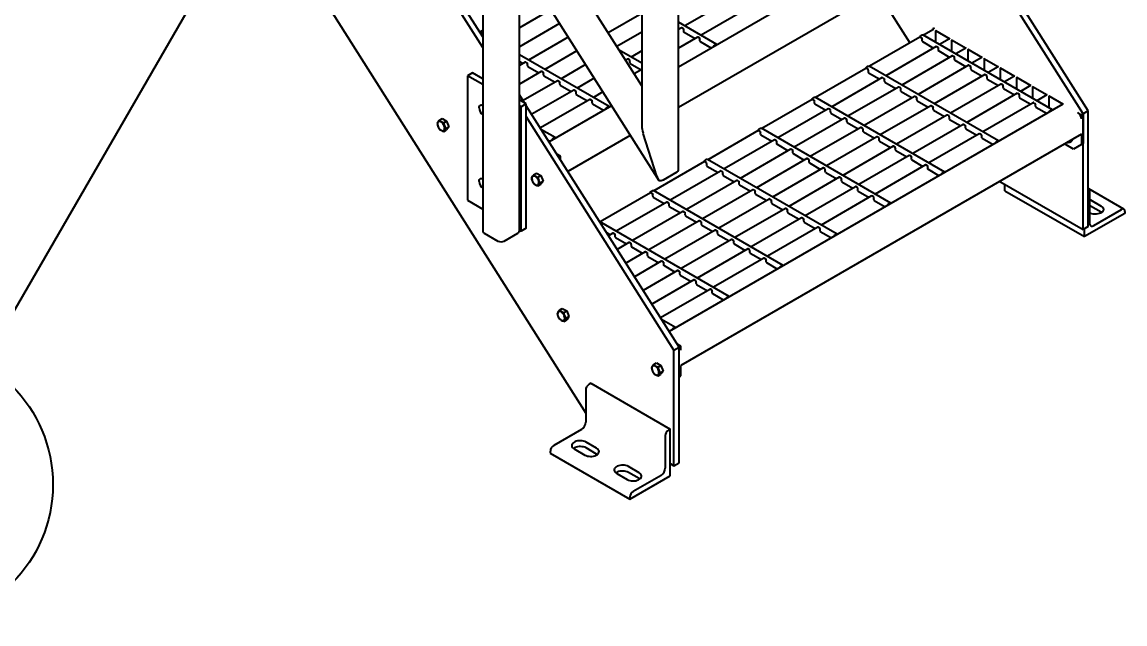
# Model space of a CAD drawing. Header units: millimetres. Extents: x 0 to 55611, y 0 to 32827.
# Drawn here: x 46532 to 47709, y 6332 to 6974 of the extents above; entities that cross this region are included whole.
import ezdxf

# ---------------------------------------------------------------- set-up
doc = ezdxf.new("R2010")
doc.units = ezdxf.units.MM
doc.header["$LTSCALE"] = 10
doc.linetypes.add('SLD-Continua', pattern=[0])
doc.layers.add('FIMSA-ACOTACIONES', color=7, linetype='SLD-Continua')
doc.layers.add('STRUC', color=5, linetype='SLD-Continua')
doc.styles.add('1', font='romans.shx', dxfattribs={"height": 125})
doc.styles.add('SLDTEXTSTYLE18', font='romans.shx', dxfattribs={"width": 0.75})
doc.dimstyles.new('50', dxfattribs={"dimscale": 0, "dimtxt": 125, "dimasz": 125, "dimexe": 125, "dimexo": 125, "dimgap": 50, "dimtad": 1, "dimdec": 0, "dimlfac": 49.861111, "dimzin": 1, "dimtxsty": '1', "dimcen": 2.5, "dimclrd": 1, "dimclre": 1, "dimadec": 0, "dimazin": 0, "dimtfac": 1, "dimtdec": 0, "dimtmove": 0, "dimatfit": 3, "dimfxl": 1, "dimtzin": 1, "dimarcsym": 0})

# ---------------------------------------------------------------- blocks, each defined once
blk = doc.blocks.new('SW_NOTE_0_28')
at = {"layer": 'FIMSA-ACOTACIONES', "color": 0}
blk.add_circle((-74.4, -128.7), 148.7, dxfattribs=at)
at = {"layer": 'FIMSA-ACOTACIONES', "color": 0, "insert": (-76.6, -69.3), "char_height": 111.12, "attachment_point": 2, "style": 'SLDTEXTSTYLE18'}
blk.add_mtext('30', dxfattribs=at)

msp = doc.modelspace()

# ---------------------------------------------------------------- linework, layer by layer
at = {"layer": 'STRUC', "linetype": 'SLD-Continua', "lineweight": 25}
for p, q in [((47664.1, 6876.5), (45230.6, 10724.2)), ((47669.5, 6879.7), (45236, 10727.3)), ((45959.2, 8413.8), (47133.5, 6557.1)), ((47023.7, 6958.7), (46557.9, 7695.3)), ((47023.7, 6947.1), (46557.9, 7683.6)), ((47023.7, 7507.5), (47023.7, 6751.3)), ((47232.5, 6816.6), (47232.5, 7250.6)), ((47193.4, 7240.6), (47193.4, 6863.9)), ((47193.4, 6906.2), (47064.2, 7110.5)), ((47514.5, 7089.2), (47232.5, 6926.4)), ((47043.9, 7070.3), (47211.4, 6805.4)), ((47534.2, 7057.3), (47232.5, 6883.1)), ((47062.8, 6751.3), (47062.8, 7040.4)), ((47293.1, 7001.3), (47239.4, 6970.3)), ((47445.4, 7006), (47479.4, 6952.1)), ((47310.4, 6991.4), (47256.7, 6960.3)), ((47091.8, 6984.8), (47062.8, 6968.1)), ((47193.4, 6983.7), (47157.5, 6962.9)), ((47023.7, 6965.5), (47020.8, 6963.8)), ((47105.5, 6972.8), (47062.8, 6948.1)), ((47273.5, 6950.6), (47232.5, 6974.3)), ((47235.7, 6968.2), (47232.5, 6966.3)), ((47232.5, 6967), (47233, 6966.6)), ((47237.9, 6967.2), (47236.1, 6968.2)), ((47504.4, 6966.5), (47493.7, 6960.3)), ((47505.6, 6968), (47503.8, 6967)), ((47503.8, 6967), (47504.7, 6966.5)), ((47503.8, 6966.2), (47503.8, 6967)), ((47506.5, 6965.5), (47522, 6956.5)), ((47507, 6952.7), (47507, 6964.7)), ((47023.7, 6962.1), (47020.4, 6964)), ((47114.8, 6958.2), (47072.6, 6933.9)), ((47193.4, 6963.7), (47166.7, 6948.3)), ((47252.9, 6958.2), (47232.5, 6946.4)), ((47238.5, 6963.5), (47250.3, 6956.7)), ((47255.2, 6957.2), (47253.4, 6958.2)), ((47255.8, 6953.5), (47267.6, 6946.7)), ((47490, 6958.2), (47436.2, 6927.2)), ((47492.2, 6957.2), (47490.4, 6958.2)), ((47492.8, 6953.5), (47504.6, 6946.7)), ((47631.5, 6880.8), (47493.3, 6960.6)), ((47521.7, 6956.6), (47511, 6950.4)), ((47523.8, 6955.5), (47539.3, 6946.5)), ((47524.2, 6942.7), (47524.2, 6954.7)), ((47124, 6943.6), (47089.9, 6923.9)), ((47193.4, 6930.5), (47169.2, 6944.5)), ((47193.4, 6943.8), (47181.9, 6937.1)), ((47507.3, 6948.2), (47453.5, 6917.2)), ((47507.7, 6948.3), (47509.5, 6947.2)), ((47510.1, 6943.6), (47521.9, 6936.7)), ((47538.9, 6946.6), (47528.2, 6940.4)), ((47541.1, 6945.5), (47556.5, 6936.6)), ((47541.5, 6932.7), (47541.5, 6944.7)), ((47158.6, 6884.2), (47062.8, 6939.5)), ((47062.8, 6932.2), (47066.3, 6930.2)), ((47068.9, 6931.7), (47062.8, 6928.2)), ((47071.1, 6930.7), (47069.3, 6931.8)), ((47178.2, 6935), (47176, 6933.7)), ((47180.4, 6934), (47178.6, 6935)), ((47181, 6930.3), (47192.8, 6923.5)), ((47524.5, 6938.3), (47470.8, 6907.2)), ((47525, 6938.3), (47526.8, 6937.3)), ((47527.3, 6933.6), (47539.2, 6926.8)), ((47556.2, 6936.6), (47545.5, 6930.4)), ((47558.3, 6935.5), (47573.8, 6926.6)), ((47558.8, 6922.8), (47558.8, 6934.8)), ((47012.7, 6920.3), (47007.3, 6917.2)), ((47023.7, 6914), (47012.7, 6920.3)), ((47086.2, 6921.7), (47062.8, 6908.2)), ((47071.7, 6927.1), (47083.5, 6920.2)), ((47088.4, 6920.7), (47086.6, 6921.8)), ((47133.2, 6929), (47107.2, 6913.9)), ((47193.4, 6923.8), (47185.2, 6919.1)), ((47432.5, 6925), (47378.7, 6894)), ((47434.7, 6924), (47432.9, 6925.1)), ((47435.3, 6920.4), (47447.1, 6913.5)), ((47574, 6847.6), (47435.8, 6927.4)), ((47541.8, 6928.3), (47488, 6897.3)), ((47559.1, 6918.3), (47505.3, 6887.3)), ((47542.2, 6928.3), (47544, 6927.3)), ((47544.6, 6923.6), (47556.4, 6916.8)), ((47559.5, 6918.3), (47561.3, 6917.3)), ((47573.5, 6926.6), (47562.8, 6920.5)), ((47575.6, 6925.6), (47591.1, 6916.6)), ((47576.1, 6912.8), (47576.1, 6924.8)), ((47023.7, 6907.7), (47007.3, 6917.2)), ((47007.3, 6917.2), (47007.3, 6784.5)), ((47103.4, 6911.8), (47066.8, 6890.6)), ((47089, 6917.1), (47100.8, 6910.3)), ((47105.7, 6910.8), (47103.9, 6911.8)), ((47106.3, 6907.1), (47118.1, 6900.3)), ((47142.5, 6914.4), (47124.4, 6903.9)), ((47449.8, 6915.1), (47396, 6884)), ((47452, 6914), (47450.2, 6915.1)), ((47452.6, 6910.4), (47464.4, 6903.6)), ((47576.4, 6908.3), (47522.6, 6877.3)), ((47561.9, 6913.6), (47573.7, 6906.8)), ((47576.8, 6908.4), (47578.6, 6907.3)), ((47590.8, 6916.7), (47580.1, 6910.5)), ((47592.9, 6915.6), (47608.4, 6906.7)), ((47593.3, 6902.8), (47593.3, 6914.8)), ((47608, 6906.7), (47597.3, 6900.5)), ((47610.2, 6905.6), (47625.6, 6896.7)), ((47068.3, 6888.2), (47062.8, 6896.9)), ((47120.7, 6901.8), (47076, 6876)), ((47122.9, 6900.8), (47121.1, 6901.8)), ((47123.5, 6897.1), (47135.4, 6890.3)), ((47151.7, 6899.8), (47141.7, 6894)), ((47516.5, 6814.4), (47378.3, 6894.2)), ((47467.1, 6905.1), (47413.3, 6874)), ((47484.3, 6895.1), (47430.6, 6864.1)), ((47469.3, 6904.1), (47467.5, 6905.1)), ((47469.9, 6900.4), (47481.7, 6893.6)), ((47486.6, 6894.1), (47484.8, 6895.1)), ((47593.6, 6898.4), (47539.9, 6867.3)), ((47579.2, 6903.7), (47591, 6896.8)), ((47594.1, 6898.4), (47595.9, 6897.4)), ((47610.6, 6892.9), (47610.6, 6904.8)), ((47625.3, 6896.7), (47614.6, 6890.5)), ((47627.4, 6895.6), (47642.9, 6886.7)), ((47627.9, 6882.9), (47627.9, 6894.9)), ((47070.2, 6887.1), (47062.8, 6891.4)), ((47064.8, 6884), (47062.8, 6885.2)), ((47070.2, 6887.1), (47064.8, 6884)), ((47064.8, 6751.3), (47064.8, 6884)), ((47070.2, 6754.4), (47070.2, 6887.1)), ((47233.1, 6627.7), (47070.2, 6885.2)), ((47138, 6891.8), (47085.3, 6861.4)), ((47161, 6885.1), (47094.5, 6846.8)), ((47140.2, 6890.8), (47138.4, 6891.9)), ((47140.8, 6887.2), (47152.6, 6880.3)), ((47642.6, 6886.7), (47222.6, 6644.3)), ((47375, 6891.9), (47321.3, 6860.8)), ((47377.3, 6890.8), (47375.5, 6891.9)), ((47377.8, 6887.2), (47389.7, 6880.4)), ((47501.6, 6885.1), (47447.8, 6854.1)), ((47487.1, 6890.4), (47499, 6883.6)), ((47503.8, 6884.1), (47502, 6885.2)), ((47610.9, 6888.4), (47557.2, 6857.4)), ((47596.4, 6893.7), (47608.3, 6886.9)), ((47611.3, 6888.4), (47613.1, 6887.4)), ((47613.7, 6883.7), (47625.6, 6876.9)), ((46977.4, 6869.7), (46980.5, 6871.5)), ((46980.5, 6871.5), (46985.2, 6868.8)), ((47227.7, 6624.6), (47070.2, 6873.6)), ((47392.3, 6881.9), (47338.5, 6850.8)), ((47409.6, 6871.9), (47355.8, 6840.9)), ((47394.5, 6880.9), (47392.7, 6881.9)), ((47395.1, 6877.2), (47406.9, 6870.4)), ((47411.8, 6870.9), (47410, 6871.9)), ((47518.9, 6875.2), (47465.1, 6844.1)), ((47504.4, 6880.5), (47516.2, 6873.6)), ((47521.1, 6874.2), (47519.3, 6875.2)), ((47521.7, 6870.5), (47533.5, 6863.7)), ((47658.4, 6877.7), (47662.3, 6875.5)), ((47664.1, 6876.5), (47662.3, 6875.5)), ((47662.3, 6875.5), (47662.3, 6871)), ((47669.5, 6879.7), (47664.1, 6876.5)), ((47664.1, 6753.2), (47664.1, 6876.5)), ((47664.1, 6876.5), (47664.1, 6844.9)), ((47669.5, 6756.3), (47669.5, 6879.7)), ((46982.1, 6867), (46985.2, 6868.8)), ((46982.1, 6857.7), (46985.2, 6859.4)), ((46984.4, 6861), (46987.5, 6862.8)), ((46985.2, 6868.8), (46987.5, 6862.8)), ((46987.5, 6862.8), (46985.2, 6859.4)), ((47101.1, 6851.1), (47086.4, 6859.5)), ((47317.6, 6858.7), (47263.8, 6827.6)), ((47319.8, 6857.7), (47318, 6858.7)), ((47459.1, 6781.3), (47320.9, 6861.1)), ((47426.9, 6861.9), (47373.1, 6830.9)), ((47412.4, 6867.2), (47424.2, 6860.4)), ((47429.1, 6860.9), (47427.3, 6862)), ((47536.2, 6865.2), (47482.4, 6834.2)), ((47538.4, 6864.2), (47536.6, 6865.2)), ((47539, 6860.5), (47550.8, 6853.7)), ((47093.7, 6848), (47095.2, 6847.2)), ((47181, 6853.4), (47114.6, 6815)), ((47209.5, 6810.1), (47194.8, 6855.7)), ((47662.3, 6854.8), (47234.9, 6608)), ((47334.8, 6848.7), (47281.1, 6817.7)), ((47320.4, 6854), (47332.2, 6847.2)), ((47337.1, 6847.7), (47335.3, 6848.7)), ((47444.1, 6852), (47390.4, 6820.9)), ((47429.7, 6857.3), (47441.5, 6850.4)), ((47446.4, 6850.9), (47444.6, 6852)), ((47446.9, 6847.3), (47458.8, 6840.5)), ((47553.4, 6855.2), (47499.7, 6824.2)), ((47555.7, 6854.2), (47553.9, 6855.2)), ((47556.3, 6850.5), (47568.1, 6843.7)), ((47649.8, 6846.2), (47651.2, 6847)), ((47662.3, 6854.8), (47662.3, 6843.8)), ((47352.1, 6838.7), (47298.4, 6807.7)), ((47337.6, 6844), (47349.5, 6837.2)), ((47354.3, 6837.7), (47352.5, 6838.8)), ((47461.4, 6842), (47407.7, 6810.9)), ((47463.6, 6841), (47461.8, 6842)), ((47464.2, 6837.3), (47476.1, 6830.5)), ((47653.8, 6838.9), (47644.3, 6844.4)), ((47662.3, 6843.8), (47653.8, 6838.9)), ((47655.6, 6840), (47653.8, 6838.9)), ((47664.1, 6844.9), (47662.3, 6843.8)), ((47106.8, 6831.2), (47102.9, 6833.5)), ((47105, 6830.2), (47106.8, 6831.2)), ((47106.8, 6827.4), (47106.8, 6831.2)), ((47260.1, 6825.5), (47206.3, 6794.5)), ((47262.3, 6824.5), (47260.5, 6825.5)), ((47401.6, 6748.1), (47263.4, 6827.9)), ((47369.4, 6828.8), (47315.6, 6797.7)), ((47354.9, 6834.1), (47366.7, 6827.2)), ((47371.6, 6827.7), (47369.8, 6828.8)), ((47372.2, 6824.1), (47384, 6817.3)), ((47478.7, 6832), (47424.9, 6801)), ((47480.9, 6831), (47479.1, 6832)), ((47481.5, 6827.3), (47493.3, 6820.5)), ((47078, 6811.6), (47081.1, 6813.4)), ((47081.1, 6813.4), (47085.8, 6810.7)), ((47216.4, 6806.1), (47231, 6814.6)), ((47277.4, 6815.5), (47223.6, 6784.5)), ((47262.9, 6820.8), (47274.7, 6814)), ((47279.6, 6814.5), (47277.8, 6815.5)), ((47386.7, 6818.8), (47332.9, 6787.7)), ((47388.9, 6817.8), (47387.1, 6818.8)), ((47389.5, 6814.1), (47401.3, 6807.3)), ((47496, 6822), (47442.2, 6791)), ((47498.2, 6821), (47496.4, 6822.1)), ((47498.8, 6817.4), (47510.6, 6810.5)), ((47082.6, 6808.9), (47085.8, 6810.7)), ((47082.6, 6799.6), (47085.8, 6801.4)), ((47085, 6802.9), (47088.1, 6804.7)), ((47085.8, 6810.7), (47088.1, 6804.7)), ((47088.1, 6804.7), (47085.8, 6801.4)), ((47294.6, 6805.5), (47240.9, 6774.5)), ((47280.2, 6810.8), (47292, 6804)), ((47296.9, 6804.5), (47295.1, 6805.6)), ((47297.5, 6800.9), (47309.3, 6794)), ((47403.9, 6808.8), (47350.2, 6777.8)), ((47406.2, 6807.8), (47404.4, 6808.8)), ((47406.8, 6804.1), (47418.6, 6797.3)), ((47575.2, 6804.5), (47664.1, 6753.2)), ((47580.7, 6794.4), (47580.7, 6801.3)), ((47202.6, 6792.3), (47148.9, 6761.3)), ((47204.8, 6791.3), (47203, 6792.3)), ((47344.1, 6714.9), (47205.9, 6794.7)), ((47311.9, 6795.6), (47258.2, 6764.5)), ((47314.1, 6794.6), (47312.3, 6795.6)), ((47314.7, 6790.9), (47326.6, 6784.1)), ((47421.2, 6798.8), (47367.5, 6767.8)), ((47438.5, 6788.9), (47384.7, 6757.8)), ((47423.4, 6797.8), (47421.6, 6798.9)), ((47424, 6794.2), (47435.9, 6787.3)), ((47440.7, 6787.9), (47438.9, 6788.9)), ((47580.7, 6794.4), (47665.6, 6745.5)), ((47669.9, 6796.5), (47669.5, 6796.8)), ((47707.6, 6774.7), (47670.1, 6796.4)), ((47671, 6794.2), (47671, 6760)), ((47007.3, 6784.5), (47023.7, 6775)), ((47219.9, 6782.3), (47166.1, 6751.3)), ((47205.4, 6787.6), (47217.3, 6780.8)), ((47222.1, 6781.3), (47220.3, 6782.4)), ((47222.7, 6777.7), (47234.5, 6770.8)), ((47329.2, 6785.6), (47275.4, 6754.6)), ((47331.4, 6784.6), (47329.6, 6785.6)), ((47332, 6780.9), (47343.8, 6774.1)), ((47441.3, 6784.2), (47453.1, 6777.4)), ((47671, 6785.2), (47671.9, 6784.7)), ((47671, 6778.9), (47671.9, 6778.5)), ((47671.9, 6784.7), (47683.2, 6778.2)), ((47671.9, 6778.5), (47683.2, 6771.9)), ((47237.2, 6772.4), (47183.4, 6741.3)), ((47239.4, 6771.4), (47237.6, 6772.4)), ((47240, 6767.7), (47251.8, 6760.9)), ((47346.5, 6775.6), (47292.7, 6744.6)), ((47363.7, 6765.7), (47310, 6734.6)), ((47348.7, 6774.6), (47346.9, 6775.7)), ((47349.3, 6771), (47361.1, 6764.1)), ((47366, 6764.6), (47364.2, 6765.7)), ((47708.7, 6770.3), (47665.6, 6745.5)), ((47675.5, 6757.4), (47705.1, 6774.5)), ((47683.2, 6771.9), (47684, 6771.4)), ((47708.7, 6772.4), (47708.7, 6770.3)), ((47070.2, 6754.4), (47064.8, 6751.3)), ((47286.6, 6681.7), (47148.4, 6761.5)), ((47254.4, 6762.4), (47200.7, 6731.4)), ((47256.7, 6761.4), (47254.9, 6762.4)), ((47257.3, 6757.7), (47269.1, 6750.9)), ((47381, 6755.7), (47327.3, 6724.6)), ((47366.6, 6761), (47378.4, 6754.2)), ((47383.2, 6754.7), (47381.4, 6755.7)), ((47669.5, 6756.3), (47664.1, 6753.2)), ((47665.6, 6745.5), (47665.6, 6754)), ((47025.1, 6749.3), (47039.8, 6740.8)), ((47046.7, 6740.8), (47061.3, 6749.3)), ((47062.8, 6752.4), (47064.8, 6751.3)), ((47155.7, 6750), (47159.8, 6747.6)), ((47162.4, 6749.2), (47157.9, 6746.5)), ((47164.6, 6748.2), (47162.8, 6749.2)), ((47165.2, 6744.5), (47177.1, 6737.7)), ((47271.7, 6752.4), (47218, 6721.4)), ((47289, 6742.4), (47235.2, 6711.4)), ((47273.9, 6751.4), (47272.1, 6752.4)), ((47274.5, 6747.8), (47286.4, 6740.9)), ((47291.2, 6741.4), (47289.4, 6742.5)), ((47383.8, 6751), (47395.7, 6744.2)), ((47179.7, 6739.2), (47167.1, 6731.9)), ((47197, 6729.2), (47176.4, 6717.3)), ((47181.9, 6738.2), (47180.1, 6739.2)), ((47182.5, 6734.5), (47194.3, 6727.7)), ((47199.2, 6728.2), (47197.4, 6729.2)), ((47306.3, 6732.5), (47252.5, 6701.4)), ((47291.8, 6737.8), (47303.6, 6730.9)), ((47308.5, 6731.5), (47306.7, 6732.5)), ((47214.2, 6719.2), (47185.6, 6702.7)), ((47199.8, 6724.5), (47211.6, 6717.7)), ((47216.5, 6718.2), (47214.7, 6719.3)), ((47323.6, 6722.5), (47269.8, 6691.5)), ((47309.1, 6727.8), (47320.9, 6721)), ((47325.8, 6721.5), (47324, 6722.5)), ((47326.4, 6717.8), (47338.2, 6711)), ((47231.5, 6709.3), (47194.9, 6688.1)), ((47217.1, 6714.6), (47228.9, 6707.7)), ((47233.7, 6708.3), (47231.9, 6709.3)), ((47248.8, 6699.3), (47204.1, 6673.5)), ((47234.3, 6704.6), (47246.2, 6697.8)), ((47251, 6698.3), (47249.2, 6699.3)), ((47251.6, 6694.6), (47263.4, 6687.8)), ((47266.1, 6689.3), (47213.3, 6658.9)), ((47268.3, 6688.3), (47266.5, 6689.4)), ((47268.9, 6684.7), (47280.7, 6677.8)), ((47105.5, 6667.2), (47108.6, 6669)), ((47108.6, 6669), (47113.3, 6666.3)), ((47110.1, 6664.5), (47113.3, 6666.3)), ((47112.5, 6658.5), (47115.6, 6660.3)), ((47113.3, 6666.3), (47115.6, 6660.3)), ((47115.6, 6660.3), (47113.3, 6656.9)), ((47110.1, 6655.1), (47113.3, 6656.9)), ((47229.2, 6648.6), (47214.5, 6657)), ((47221.8, 6645.5), (47223.2, 6644.6)), ((47227.7, 6624.6), (47233.1, 6627.7)), ((47227.7, 6501.2), (47227.7, 6624.6)), ((47234.9, 6628.7), (47231, 6631)), ((47233.1, 6627.7), (47234.9, 6628.7)), ((47233.1, 6504.3), (47233.1, 6627.7)), ((47233.1, 6596), (47233.1, 6627.7)), ((47234.9, 6624.3), (47234.9, 6628.7)), ((47206.1, 6609.1), (47209.2, 6610.9)), ((47209.2, 6610.9), (47213.8, 6608.2)), ((47210.7, 6606.4), (47213.8, 6608.2)), ((47213.1, 6600.4), (47216.2, 6602.2)), ((47213.8, 6608.2), (47216.2, 6602.2)), ((47216.2, 6602.2), (47213.8, 6598.9)), ((47234.9, 6597.1), (47234.9, 6608)), ((47138.9, 6589.2), (47137.1, 6588.1)), ((47138.9, 6589.2), (47223.8, 6540.2)), ((47210.7, 6597.1), (47213.8, 6598.9)), ((47233.1, 6596), (47234.9, 6597.1)), ((47233.1, 6596), (47234.9, 6597.1)), ((47133.5, 6581.9), (47133.5, 6547.7)), ((47129, 6539.9), (47099.4, 6522.8)), ((47218.4, 6532.9), (47218.4, 6498.7)), ((47223.8, 6540.2), (47222, 6539.1)), ((47223.8, 6490.4), (47223.8, 6540.2)), ((47121.3, 6519.1), (47132.6, 6512.6)), ((47145.2, 6519.8), (47133.9, 6526.4)), ((47145.2, 6513.6), (47133.9, 6520.1)), ((47095.8, 6516.6), (47095.8, 6514.5)), ((47095.8, 6514.5), (47180.7, 6465.5)), ((47146, 6513.1), (47145.2, 6513.6)), ((47190.5, 6493.7), (47179.1, 6500.2)), ((47190.5, 6487.5), (47179.1, 6494)), ((47223.8, 6503.5), (47227.7, 6501.2)), ((47227.7, 6501.2), (47233.1, 6504.3)), ((47166.6, 6493), (47177.9, 6486.5)), ((47180.7, 6465.5), (47223.8, 6490.4)), ((47213.9, 6490.9), (47184.3, 6473.8)), ((47191.2, 6487), (47190.5, 6487.5)), ((47180.7, 6467.6), (47180.7, 6465.5))]:
    msp.add_line(p, q, dxfattribs=at)
at = {"layer": 'STRUC', "linetype": 'SLD-Continua', "lineweight": 25, "flags": 128}
for points in [[(47238, 6966.2), (47238.1, 6966.3), (47238.1, 6966.6), (47238.1, 6966.9), (47238, 6967), (47237.9, 6967.1), (47237.9, 6967.2)], [(47255.3, 6956.2), (47255.4, 6956.4), (47255.4, 6956.6), (47255.4, 6956.9), (47255.3, 6957.1), (47255.2, 6957.2), (47255.2, 6957.2)], [(47489.8, 6958.1), (47490, 6958.6), (47490.5, 6959.4), (47491.1, 6960), (47491.7, 6960.4), (47492.3, 6960.7), (47492.9, 6960.7), (47493.3, 6960.6)], [(47492.4, 6956.3), (47492.4, 6956.4), (47492.4, 6956.6), (47492.4, 6956.9), (47492.3, 6957.1), (47492.2, 6957.2), (47492.2, 6957.2)], [(47270, 6948.1), (47270.3, 6948.6), (47270.7, 6949.4), (47271.3, 6950), (47271.9, 6950.4), (47272.5, 6950.7), (47273.1, 6950.7), (47273.6, 6950.5), (47273.8, 6950.3)], [(47071.3, 6929.8), (47071.3, 6929.9), (47071.3, 6930.2), (47071.3, 6930.4), (47071.2, 6930.6), (47071.1, 6930.7), (47071.1, 6930.7)], [(47180.6, 6933), (47180.6, 6933.2), (47180.6, 6933.4), (47180.6, 6933.7), (47180.5, 6933.8), (47180.4, 6934), (47180.4, 6934)], [(47088.5, 6919.8), (47088.6, 6919.9), (47088.6, 6920.2), (47088.6, 6920.4), (47088.5, 6920.6), (47088.4, 6920.7), (47088.4, 6920.7)], [(47432.3, 6924.9), (47432.5, 6925.4), (47433, 6926.2), (47433.6, 6926.8), (47434.2, 6927.3), (47434.8, 6927.5), (47435.4, 6927.5), (47435.8, 6927.4)], [(47434.9, 6923.1), (47434.9, 6923.2), (47435, 6923.5), (47434.9, 6923.7), (47434.9, 6923.9), (47434.7, 6924), (47434.7, 6924)], [(47105.8, 6909.8), (47105.9, 6910), (47105.9, 6910.2), (47105.9, 6910.5), (47105.8, 6910.6), (47105.7, 6910.8), (47105.7, 6910.8)], [(47452.2, 6913.1), (47452.2, 6913.2), (47452.2, 6913.5), (47452.2, 6913.8), (47452.1, 6913.9), (47452, 6914), (47452, 6914)], [(47123.1, 6899.8), (47123.1, 6900), (47123.2, 6900.2), (47123.1, 6900.5), (47123.1, 6900.7), (47122.9, 6900.8), (47122.9, 6900.8)], [(47374.8, 6891.7), (47375.1, 6892.3), (47375.5, 6893), (47376.1, 6893.6), (47376.7, 6894.1), (47377.4, 6894.3), (47377.9, 6894.4), (47378.3, 6894.2)], [(47469.4, 6903.1), (47469.5, 6903.3), (47469.5, 6903.5), (47469.5, 6903.8), (47469.4, 6904), (47469.3, 6904.1), (47469.3, 6904.1)], [(47486.7, 6893.2), (47486.8, 6893.3), (47486.8, 6893.5), (47486.8, 6893.8), (47486.7, 6894), (47486.6, 6894.1), (47486.6, 6894.1)], [(47019.8, 6882.8), (47019.9, 6883.9), (47020.2, 6884.8), (47020.7, 6885.4), (47021.4, 6885.9), (47022.2, 6886), (47023.1, 6885.9), (47023.7, 6885.7)], [(47140.4, 6889.9), (47140.4, 6890), (47140.4, 6890.3), (47140.4, 6890.5), (47140.3, 6890.7), (47140.2, 6890.8), (47140.2, 6890.8)], [(47155.1, 6881.7), (47155.3, 6882.3), (47155.8, 6883), (47156.4, 6883.6), (47157, 6884.1), (47157.6, 6884.3), (47158.2, 6884.4), (47158.6, 6884.2), (47158.9, 6883.9)], [(47377.4, 6889.9), (47377.4, 6890), (47377.5, 6890.3), (47377.5, 6890.6), (47377.4, 6890.7), (47377.3, 6890.8), (47377.3, 6890.8)], [(47504, 6883.2), (47504, 6883.3), (47504.1, 6883.6), (47504, 6883.8), (47504, 6884), (47503.8, 6884.1), (47503.8, 6884.1)], [(47394.7, 6879.9), (47394.7, 6880.1), (47394.8, 6880.3), (47394.7, 6880.6), (47394.7, 6880.7), (47394.5, 6880.9), (47394.5, 6880.9)], [(47412, 6870), (47412, 6870.1), (47412, 6870.3), (47412, 6870.6), (47411.9, 6870.8), (47411.8, 6870.9), (47411.8, 6870.9)], [(47521.3, 6873.2), (47521.3, 6873.3), (47521.3, 6873.6), (47521.3, 6873.9), (47521.2, 6874), (47521.1, 6874.2), (47521.1, 6874.2)], [(47628, 6878.3), (47628.2, 6878.8), (47628.7, 6879.6), (47629.3, 6880.2), (47629.9, 6880.6), (47630.5, 6880.9), (47631.1, 6880.9), (47631.6, 6880.8), (47631.8, 6880.5)], [(46979.2, 6859), (46980.1, 6858.6), (46981, 6858.4), (46981.7, 6858.6), (46982.3, 6859), (46982.8, 6859.6), (46983, 6860.4), (46983.1, 6861.4), (46982.9, 6862.5), (46982.6, 6863.7), (46982, 6864.8), (46981.4, 6865.9), (46980.6, 6866.8), (46979.7, 6867.5), (46978.8, 6868), (46977.9, 6868.3), (46977.1, 6868.3), (46976.5, 6868), (46975.9, 6867.5), (46975.6, 6866.8), (46975.4, 6865.9), (46975.5, 6864.8), (46975.7, 6863.7), (46976.2, 6862.5), (46976.8, 6861.4), (46977.5, 6860.4), (46978.4, 6859.6), (46979.2, 6859)], [(47317.3, 6858.5), (47317.6, 6859.1), (47318.1, 6859.8), (47318.6, 6860.4), (47319.3, 6860.9), (47319.9, 6861.2), (47320.5, 6861.2), (47320.9, 6861.1)], [(47429.2, 6860), (47429.3, 6860.1), (47429.3, 6860.4), (47429.3, 6860.6), (47429.2, 6860.8), (47429.1, 6860.9), (47429.1, 6860.9)], [(47538.5, 6863.2), (47538.6, 6863.4), (47538.6, 6863.6), (47538.6, 6863.9), (47538.5, 6864.1), (47538.4, 6864.2), (47538.4, 6864.2)], [(47097.6, 6848.6), (47097.8, 6849.1), (47098.3, 6849.8), (47098.9, 6850.4), (47099.5, 6850.9), (47100.1, 6851.2), (47100.7, 6851.2), (47101.2, 6851), (47101.4, 6850.8)], [(47319.9, 6856.7), (47320, 6856.8), (47320, 6857.1), (47320, 6857.4), (47319.9, 6857.5), (47319.8, 6857.7), (47319.8, 6857.7)], [(47337.2, 6846.7), (47337.3, 6846.9), (47337.3, 6847.1), (47337.3, 6847.4), (47337.2, 6847.6), (47337.1, 6847.7), (47337.1, 6847.7)], [(47446.5, 6850), (47446.6, 6850.1), (47446.6, 6850.4), (47446.6, 6850.7), (47446.5, 6850.8), (47446.4, 6850.9), (47446.4, 6850.9)], [(47555.8, 6853.3), (47555.9, 6853.4), (47555.9, 6853.6), (47555.9, 6853.9), (47555.8, 6854.1), (47555.7, 6854.2), (47555.7, 6854.2)], [(47570.5, 6845.1), (47570.8, 6845.6), (47571.2, 6846.4), (47571.8, 6847), (47572.4, 6847.5), (47573, 6847.7), (47573.6, 6847.8), (47574.1, 6847.6), (47574.3, 6847.3)], [(47354.5, 6836.8), (47354.5, 6836.9), (47354.6, 6837.2), (47354.5, 6837.4), (47354.5, 6837.6), (47354.3, 6837.7), (47354.3, 6837.7)], [(47463.8, 6840), (47463.8, 6840.2), (47463.9, 6840.4), (47463.8, 6840.7), (47463.8, 6840.9), (47463.6, 6841), (47463.6, 6841)], [(47259.9, 6825.4), (47260.1, 6825.9), (47260.6, 6826.6), (47261.2, 6827.3), (47261.8, 6827.7), (47262.4, 6828), (47263, 6828), (47263.4, 6827.9)], [(47262.5, 6823.5), (47262.5, 6823.7), (47262.5, 6823.9), (47262.5, 6824.2), (47262.4, 6824.4), (47262.3, 6824.5), (47262.3, 6824.5)], [(47371.8, 6826.8), (47371.8, 6826.9), (47371.8, 6827.2), (47371.8, 6827.5), (47371.7, 6827.6), (47371.6, 6827.7), (47371.6, 6827.7)], [(47481.1, 6830.1), (47481.1, 6830.2), (47481.1, 6830.4), (47481.1, 6830.7), (47481, 6830.9), (47480.9, 6831), (47480.9, 6831)], [(47279.7, 6813.6), (47279.8, 6813.7), (47279.8, 6814), (47279.8, 6814.2), (47279.7, 6814.4), (47279.6, 6814.5), (47279.6, 6814.5)], [(47389, 6816.8), (47389.1, 6817), (47389.1, 6817.2), (47389.1, 6817.5), (47389, 6817.6), (47388.9, 6817.8), (47388.9, 6817.8)], [(47498.3, 6820.1), (47498.4, 6820.2), (47498.4, 6820.5), (47498.4, 6820.7), (47498.3, 6820.9), (47498.2, 6821), (47498.2, 6821)], [(47513, 6811.9), (47513.3, 6812.5), (47513.8, 6813.2), (47514.3, 6813.8), (47514.9, 6814.3), (47515.6, 6814.5), (47516.1, 6814.6), (47516.6, 6814.4), (47516.9, 6814.2)], [(47019.8, 6804.4), (47019.9, 6805.5), (47020.2, 6806.4), (47020.7, 6807), (47021.4, 6807.5), (47022.2, 6807.6), (47023.1, 6807.5), (47023.7, 6807.3)], [(47079.8, 6800.9), (47080.7, 6800.5), (47081.5, 6800.4), (47082.3, 6800.5), (47082.9, 6800.9), (47083.3, 6801.5), (47083.6, 6802.4), (47083.7, 6803.4), (47083.5, 6804.5), (47083.1, 6805.6), (47082.6, 6806.8), (47081.9, 6807.8), (47081.1, 6808.7), (47080.3, 6809.5), (47079.4, 6810), (47078.5, 6810.2), (47077.7, 6810.2), (47077, 6810), (47076.5, 6809.5), (47076.2, 6808.7), (47076, 6807.8), (47076.1, 6806.7), (47076.3, 6805.6), (47076.8, 6804.5), (47077.4, 6803.4), (47078.1, 6802.4), (47078.9, 6801.5), (47079.8, 6800.9)], [(47211.4, 6805.4), (47211.4, 6805.4), (47211.5, 6805.4), (47211.6, 6805.4), (47211.6, 6805.4)], [(47297, 6803.6), (47297.1, 6803.7), (47297.1, 6804), (47297.1, 6804.2), (47297, 6804.4), (47296.9, 6804.5), (47296.9, 6804.5)], [(47406.3, 6806.9), (47406.4, 6807), (47406.4, 6807.2), (47406.4, 6807.5), (47406.3, 6807.7), (47406.2, 6807.8), (47406.2, 6807.8)], [(47202.4, 6792.2), (47202.6, 6792.7), (47203.1, 6793.5), (47203.7, 6794.1), (47204.3, 6794.5), (47204.9, 6794.8), (47205.5, 6794.8), (47205.9, 6794.7)], [(47205, 6790.4), (47205, 6790.5), (47205.1, 6790.7), (47205, 6791), (47205, 6791.2), (47204.8, 6791.3), (47204.8, 6791.3)], [(47314.3, 6793.6), (47314.3, 6793.7), (47314.4, 6794), (47314.3, 6794.3), (47314.3, 6794.4), (47314.1, 6794.6), (47314.1, 6794.6)], [(47423.6, 6796.9), (47423.6, 6797), (47423.7, 6797.3), (47423.6, 6797.5), (47423.6, 6797.7), (47423.4, 6797.8), (47423.4, 6797.8)], [(47222.3, 6780.4), (47222.3, 6780.5), (47222.3, 6780.8), (47222.3, 6781), (47222.2, 6781.2), (47222.1, 6781.3), (47222.1, 6781.3)], [(47331.6, 6783.6), (47331.6, 6783.8), (47331.6, 6784), (47331.6, 6784.3), (47331.5, 6784.5), (47331.4, 6784.6), (47331.4, 6784.6)], [(47440.9, 6786.9), (47440.9, 6787), (47440.9, 6787.3), (47440.9, 6787.6), (47440.8, 6787.7), (47440.7, 6787.8), (47440.7, 6787.9)], [(47455.6, 6778.8), (47455.8, 6779.3), (47456.3, 6780), (47456.9, 6780.7), (47457.5, 6781.1), (47458.1, 6781.4), (47458.7, 6781.4), (47459.1, 6781.2), (47459.4, 6781)], [(47683.2, 6778.2), (47684.2, 6777.4), (47685, 6776.6), (47685.6, 6775.7), (47685.8, 6774.8), (47685.7, 6773.8), (47685.3, 6772.9), (47684.7, 6772), (47683.7, 6771.3), (47682.6, 6770.6), (47681.2, 6770.1), (47679.7, 6769.7), (47678.1, 6769.5), (47676.5, 6769.4), (47674.9, 6769.5), (47673.3, 6769.8), (47671.9, 6770.3), (47671, 6770.7)], [(47239.5, 6770.4), (47239.6, 6770.5), (47239.6, 6770.8), (47239.6, 6771.1), (47239.5, 6771.2), (47239.4, 6771.4), (47239.4, 6771.4)], [(47348.8, 6773.7), (47348.9, 6773.8), (47348.9, 6774.1), (47348.9, 6774.3), (47348.8, 6774.5), (47348.7, 6774.6), (47348.7, 6774.6)], [(47366.1, 6763.7), (47366.2, 6763.8), (47366.2, 6764.1), (47366.2, 6764.4), (47366.1, 6764.5), (47366, 6764.6), (47366, 6764.6)], [(47256.8, 6760.4), (47256.9, 6760.6), (47256.9, 6760.8), (47256.9, 6761.1), (47256.8, 6761.3), (47256.7, 6761.4), (47256.7, 6761.4)], [(47383.4, 6753.7), (47383.4, 6753.9), (47383.5, 6754.1), (47383.4, 6754.4), (47383.4, 6754.5), (47383.2, 6754.7), (47383.2, 6754.7)], [(47164.8, 6747.2), (47164.8, 6747.3), (47164.9, 6747.6), (47164.8, 6747.9), (47164.8, 6748), (47164.6, 6748.2), (47164.6, 6748.2)], [(47274.1, 6750.5), (47274.1, 6750.6), (47274.2, 6750.9), (47274.1, 6751.1), (47274.1, 6751.3), (47273.9, 6751.4), (47273.9, 6751.4)], [(47291.4, 6740.5), (47291.4, 6740.6), (47291.4, 6740.9), (47291.4, 6741.1), (47291.3, 6741.3), (47291.2, 6741.4), (47291.2, 6741.4)], [(47398.1, 6745.6), (47398.3, 6746.1), (47398.8, 6746.9), (47399.4, 6747.5), (47400, 6747.9), (47400.6, 6748.2), (47401.2, 6748.2), (47401.7, 6748), (47401.9, 6747.8)], [(47182.1, 6737.2), (47182.1, 6737.4), (47182.1, 6737.6), (47182.1, 6737.9), (47182, 6738.1), (47181.9, 6738.2), (47181.9, 6738.2)], [(47308.6, 6730.5), (47308.7, 6730.7), (47308.7, 6730.9), (47308.7, 6731.2), (47308.6, 6731.3), (47308.5, 6731.5), (47308.5, 6731.5)], [(47199.3, 6727.3), (47199.4, 6727.4), (47199.4, 6727.6), (47199.4, 6727.9), (47199.3, 6728.1), (47199.2, 6728.2), (47199.2, 6728.2)], [(47216.6, 6717.3), (47216.7, 6717.4), (47216.7, 6717.7), (47216.7, 6717.9), (47216.6, 6718.1), (47216.5, 6718.2), (47216.5, 6718.2)], [(47325.9, 6720.5), (47326, 6720.7), (47326, 6720.9), (47326, 6721.2), (47325.9, 6721.4), (47325.8, 6721.5), (47325.8, 6721.5)], [(47233.9, 6707.3), (47233.9, 6707.4), (47234, 6707.7), (47233.9, 6708), (47233.9, 6708.1), (47233.7, 6708.3), (47233.7, 6708.3)], [(47340.6, 6712.4), (47340.9, 6712.9), (47341.3, 6713.7), (47341.9, 6714.3), (47342.5, 6714.8), (47343.1, 6715), (47343.7, 6715), (47344.2, 6714.9), (47344.4, 6714.6)], [(47251.2, 6697.3), (47251.2, 6697.5), (47251.2, 6697.7), (47251.2, 6698), (47251.1, 6698.2), (47251, 6698.3), (47251, 6698.3)], [(47268.5, 6687.4), (47268.5, 6687.5), (47268.5, 6687.8), (47268.5, 6688), (47268.4, 6688.2), (47268.3, 6688.3), (47268.3, 6688.3)], [(47283.1, 6679.2), (47283.4, 6679.8), (47283.9, 6680.5), (47284.4, 6681.1), (47285.1, 6681.6), (47285.7, 6681.8), (47286.2, 6681.9), (47286.7, 6681.7), (47287, 6681.4)], [(47107.3, 6656.5), (47108.2, 6656.1), (47109, 6655.9), (47109.8, 6656.1), (47110.4, 6656.5), (47110.8, 6657.1), (47111.1, 6657.9), (47111.2, 6658.9), (47111, 6660), (47110.6, 6661.2), (47110.1, 6662.3), (47109.4, 6663.4), (47108.6, 6664.3), (47107.8, 6665), (47106.9, 6665.5), (47106, 6665.8), (47105.2, 6665.8), (47104.5, 6665.5), (47104, 6665), (47103.7, 6664.3), (47103.5, 6663.3), (47103.6, 6662.3), (47103.8, 6661.2), (47104.3, 6660), (47104.9, 6658.9), (47105.6, 6657.9), (47106.4, 6657.1), (47107.3, 6656.5)], [(47225.7, 6646), (47225.9, 6646.6), (47226.4, 6647.3), (47227, 6647.9), (47227.6, 6648.4), (47228.2, 6648.7), (47228.8, 6648.7), (47229.2, 6648.5), (47229.5, 6648.3)], [(47207.9, 6598.4), (47208.8, 6598), (47209.6, 6597.9), (47210.4, 6598), (47211, 6598.4), (47211.4, 6599), (47211.7, 6599.9), (47211.7, 6600.9), (47211.6, 6602), (47211.2, 6603.1), (47210.7, 6604.2), (47210, 6605.3), (47209.2, 6606.2), (47208.3, 6607), (47207.5, 6607.5), (47206.6, 6607.7), (47205.8, 6607.7), (47205.1, 6607.5), (47204.6, 6606.9), (47204.2, 6606.2), (47204.1, 6605.3), (47204.1, 6604.2), (47204.4, 6603.1), (47204.8, 6601.9), (47205.4, 6600.8), (47206.2, 6599.9), (47207, 6599), (47207.9, 6598.4)], [(47133.9, 6526.4), (47132.6, 6527), (47131.2, 6527.4), (47129.6, 6527.7), (47128, 6527.9), (47126.4, 6527.8), (47124.8, 6527.6), (47123.3, 6527.2), (47121.9, 6526.7), (47120.8, 6526), (47119.8, 6525.2), (47119.2, 6524.4), (47118.8, 6523.5), (47118.7, 6522.5), (47118.9, 6521.6), (47119.5, 6520.7), (47120.3, 6519.8), (47121.3, 6519.1)], [(47133.9, 6520.1), (47132.6, 6520.8), (47131.2, 6521.2), (47129.6, 6521.5), (47128, 6521.6), (47126.4, 6521.6), (47124.8, 6521.4), (47123.3, 6521), (47121.9, 6520.5), (47120.8, 6519.8), (47120.5, 6519.6)], [(47132.6, 6512.6), (47133.9, 6512), (47135.3, 6511.5), (47136.9, 6511.2), (47138.5, 6511.1), (47140.1, 6511.1), (47141.7, 6511.3), (47143.2, 6511.7), (47144.6, 6512.3), (47145.8, 6512.9), (47146.7, 6513.7), (47147.3, 6514.6), (47147.7, 6515.5), (47147.8, 6516.4), (47147.6, 6517.4), (47147, 6518.3), (47146.2, 6519.1), (47145.2, 6519.8)], [(47179.1, 6500.2), (47177.9, 6500.9), (47176.4, 6501.3), (47174.9, 6501.6), (47173.3, 6501.7), (47171.6, 6501.7), (47170, 6501.5), (47168.5, 6501.1), (47167.2, 6500.6), (47166, 6499.9), (47165.1, 6499.1), (47164.4, 6498.2), (47164, 6497.3), (47164, 6496.4), (47164.2, 6495.4), (47164.7, 6494.5), (47165.5, 6493.7), (47166.6, 6493)], [(47179.1, 6494), (47177.9, 6494.6), (47176.4, 6495.1), (47174.9, 6495.4), (47173.3, 6495.5), (47171.6, 6495.5), (47170, 6495.3), (47168.5, 6494.9), (47167.2, 6494.3), (47166, 6493.7), (47165.8, 6493.5)], [(47177.9, 6486.5), (47179.1, 6485.9), (47180.6, 6485.4), (47182.1, 6485.1), (47183.8, 6485), (47185.4, 6485), (47187, 6485.2), (47188.5, 6485.6), (47189.8, 6486.1), (47191, 6486.8), (47191.9, 6487.6), (47192.6, 6488.5), (47193, 6489.4), (47193, 6490.3), (47192.8, 6491.3), (47192.3, 6492.2), (47191.5, 6493), (47190.5, 6493.7)]]:
    msp.add_lwpolyline(points, dxfattribs=at)
at = {"layer": 'STRUC', "linetype": 'SLD-Continua', "lineweight": 25}
for centre, radius, start, end in [((47235.9, 6967.8), 0.414, 63.338, 124.2198), ((47240, 6965.1), 2.26, 151.5127, 226.5278), ((47504.5, 6966.2), 0.319, 54.3824, 114.3071), ((47506, 6964.6), 0.976, 2.6055, 57.3945), ((47253.2, 6957.8), 0.414, 63.338, 124.2198), ((47257.3, 6955.2), 2.26, 151.5127, 226.5278), ((47490.2, 6957.9), 0.388, 62.259, 127.5191), ((47494.3, 6955.2), 2.26, 151.5127, 226.5278), ((47521.8, 6956.3), 0.319, 54.3824, 114.3071), ((47523.3, 6954.7), 0.976, 2.6055, 57.3945), ((47507.5, 6947.9), 0.402, 62.6755, 125.5375), ((47511.6, 6945.2), 2.26, 151.5127, 226.5278), ((47508.9, 6946.6), 0.791, 332.3428, 46.8827), ((47539.1, 6946.3), 0.319, 54.3824, 114.3071), ((47540.5, 6944.7), 0.976, 2.6055, 57.3945), ((47069.1, 6931.4), 0.414, 63.338, 124.2198), ((47073.3, 6928.7), 2.26, 151.5127, 226.5278), ((47178.4, 6934.6), 0.414, 63.338, 124.2198), ((47182.6, 6931.9), 2.26, 151.5127, 226.5278), ((47524.8, 6937.9), 0.402, 62.6755, 125.5375), ((47528.9, 6935.2), 2.26, 151.5127, 226.5278), ((47526.2, 6936.7), 0.791, 332.3428, 46.8827), ((47556.3, 6936.3), 0.319, 54.3824, 114.3071), ((47557.8, 6934.7), 0.976, 2.6055, 57.3945), ((47086.4, 6921.4), 0.414, 63.338, 124.2198), ((47090.5, 6918.7), 2.26, 151.5127, 226.5278), ((47432.7, 6924.7), 0.414, 63.338, 124.2198), ((47436.9, 6922), 2.26, 151.5127, 226.5278), ((47542, 6928), 0.402, 62.6755, 125.5375), ((47546.2, 6925.3), 2.26, 151.5127, 226.5278), ((47543.5, 6926.7), 0.791, 332.3428, 46.8827), ((47559.3, 6918), 0.402, 62.6755, 125.5375), ((47573.6, 6926.3), 0.319, 54.3824, 114.3071), ((47575.1, 6924.7), 0.976, 2.6055, 57.3945), ((47103.7, 6911.4), 0.414, 63.338, 124.2198), ((47107.8, 6908.7), 2.26, 151.5127, 226.5278), ((47450, 6914.7), 0.414, 63.338, 124.2198), ((47454.2, 6912), 2.26, 151.5127, 226.5278), ((47563.5, 6915.3), 2.26, 151.5127, 226.5278), ((47560.8, 6916.7), 0.791, 332.3428, 46.8827), ((47576.6, 6908), 0.402, 62.6755, 125.5375), ((47580.7, 6905.3), 2.26, 151.5127, 226.5278), ((47578, 6906.8), 0.791, 332.3428, 46.8827), ((47590.9, 6916.4), 0.319, 54.3824, 114.3071), ((47592.4, 6914.8), 0.976, 2.6055, 57.3945), ((47608.2, 6906.4), 0.319, 54.3824, 114.3071), ((47609.6, 6904.8), 0.976, 2.6055, 57.3945), ((47121, 6901.5), 0.414, 63.338, 124.2198), ((47125.1, 6898.8), 2.26, 151.5127, 226.5278), ((47467.3, 6904.7), 0.414, 63.338, 124.2198), ((47471.4, 6902.1), 2.26, 151.5127, 226.5278), ((47484.6, 6894.8), 0.414, 63.338, 124.2198), ((47593.9, 6898), 0.402, 62.6755, 125.5375), ((47598, 6895.3), 2.26, 151.5127, 226.5278), ((47595.3, 6896.8), 0.791, 332.3428, 46.8827), ((47625.5, 6896.4), 0.319, 54.3824, 114.3071), ((47626.9, 6894.8), 0.976, 2.6055, 57.3945), ((47029.6, 6883.3), 9.81, 182.5968, 233.0982), ((47138.2, 6891.5), 0.414, 63.338, 124.2198), ((47142.4, 6888.8), 2.26, 151.5127, 226.5278), ((47375.3, 6891.5), 0.414, 63.338, 124.2198), ((47379.4, 6888.8), 2.26, 151.5127, 226.5278), ((47488.7, 6892.1), 2.26, 151.5127, 226.5278), ((47501.8, 6884.8), 0.414, 63.338, 124.2198), ((47506, 6882.1), 2.26, 151.5127, 226.5278), ((47611.2, 6888.1), 0.402, 62.6755, 125.5375), ((47615.3, 6885.4), 2.26, 151.5127, 226.5278), ((47612.6, 6886.8), 0.791, 332.3428, 46.8827), ((47642.7, 6886.4), 0.319, 54.3824, 114.3071), ((47392.5, 6881.5), 0.414, 63.338, 124.2198), ((47396.7, 6878.8), 2.26, 151.5127, 226.5278), ((47409.8, 6871.6), 0.414, 63.338, 124.2198), ((47519.1, 6874.8), 0.414, 63.338, 124.2198), ((47523.3, 6872.1), 2.26, 151.5127, 226.5278), ((47653.9, 6870.7), 8.4, 2.6055, 57.3945), ((46986.3, 6861), 12.4, 135.5193, 154.2794), ((46988, 6867.9), 13.1, 186.9074, 215.504), ((46984.6, 6876.7), 10, 224.4517, 255.5537), ((46984.6, 6867.4), 10, 224.4446, 255.5608), ((46994.8, 6868.5), 12.9, 186.6851, 215.7263), ((46991.8, 6853.3), 10.7, 133.9748, 155.8238), ((47317.8, 6858.3), 0.414, 63.338, 124.2198), ((47414, 6868.9), 2.26, 151.5127, 226.5278), ((47427.1, 6861.6), 0.414, 63.338, 124.2198), ((47431.2, 6858.9), 2.26, 151.5127, 226.5278), ((47536.4, 6864.8), 0.414, 63.338, 124.2198), ((47540.5, 6862.2), 2.26, 151.5127, 226.5278), ((47321.9, 6855.6), 2.26, 151.5127, 226.5278), ((47335.1, 6848.4), 0.414, 63.338, 124.2198), ((47444.4, 6851.6), 0.414, 63.338, 124.2198), ((47448.5, 6848.9), 2.26, 151.5127, 226.5278), ((47553.7, 6854.9), 0.414, 63.338, 124.2198), ((47557.8, 6852.2), 2.26, 151.5127, 226.5278), ((47647.8, 6849.6), 3.87, 254.8736, 345.121), ((47649.1, 6850.5), 4.06, 301.6973, 344.8142), ((47339.2, 6845.7), 2.26, 151.5127, 226.5278), ((47352.4, 6838.4), 0.414, 63.338, 124.2198), ((47356.5, 6835.7), 2.26, 151.5127, 226.5278), ((47461.7, 6841.6), 0.414, 63.338, 124.2198), ((47465.8, 6839), 2.26, 151.5127, 226.5278), ((47260.3, 6825.2), 0.414, 63.338, 124.2198), ((47264.5, 6822.5), 2.26, 151.5127, 226.5278), ((47369.6, 6828.4), 0.414, 63.338, 124.2198), ((47373.8, 6825.7), 2.26, 151.5127, 226.5278), ((47478.9, 6831.7), 0.414, 63.338, 124.2198), ((47483.1, 6829), 2.26, 151.5127, 226.5278), ((47086.9, 6802.9), 12.4, 135.5193, 154.2794), ((47085.1, 6818.7), 10, 224.4517, 255.5537), ((47230, 6816.8), 2.45, 294.2813, 354.3986), ((47277.6, 6815.2), 0.414, 63.338, 124.2198), ((47281.7, 6812.5), 2.26, 151.5127, 226.5278), ((47386.9, 6818.4), 0.414, 63.338, 124.2198), ((47391, 6815.7), 2.26, 151.5127, 226.5278), ((47496.2, 6821.7), 0.414, 63.338, 124.2198), ((47500.3, 6819), 2.26, 151.5127, 226.5278), ((47029.6, 6804.9), 9.81, 182.5968, 233.0982), ((47088.6, 6809.9), 13.1, 186.9074, 215.504), ((47085.1, 6809.3), 10, 224.4446, 255.5608), ((47095.4, 6810.4), 12.9, 186.6851, 215.7263), ((47092.4, 6795.2), 10.7, 133.9748, 155.8238), ((47212.9, 6812.8), 7.54, 258.5869, 297.2634), ((47294.9, 6805.2), 0.414, 63.338, 124.2198), ((47299, 6802.5), 2.26, 151.5127, 226.5278), ((47404.2, 6808.5), 0.414, 63.338, 124.2198), ((47408.3, 6805.8), 2.26, 151.5127, 226.5278), ((47202.9, 6792), 0.414, 63.338, 124.2198), ((47207, 6789.3), 2.26, 151.5127, 226.5278), ((47312.2, 6795.2), 0.414, 63.338, 124.2198), ((47316.3, 6792.5), 2.26, 151.5127, 226.5278), ((47421.5, 6798.5), 0.414, 63.338, 124.2198), ((47425.6, 6795.8), 2.26, 151.5127, 226.5278), ((47438.7, 6788.5), 0.414, 63.338, 124.2198), ((47668.6, 6794.5), 2.35, 352.5711, 69.0059), ((47220.1, 6782), 0.414, 63.338, 124.2198), ((47224.3, 6779.3), 2.26, 151.5127, 226.5278), ((47329.4, 6785.3), 0.414, 63.338, 124.2198), ((47333.6, 6782.6), 2.26, 151.5127, 226.5278), ((47442.9, 6785.8), 2.26, 151.5127, 226.5278), ((47237.4, 6772), 0.414, 63.338, 124.2198), ((47241.5, 6769.3), 2.26, 151.5127, 226.5278), ((47346.7, 6775.3), 0.414, 63.338, 124.2198), ((47350.8, 6772.6), 2.26, 151.5127, 226.5278), ((47364, 6765.3), 0.414, 63.338, 124.2198), ((47706.5, 6772.8), 2.22, 350.786, 129.2033), ((47254.7, 6762.1), 0.414, 63.338, 124.2198), ((47258.8, 6759.4), 2.26, 151.5127, 226.5278), ((47368.1, 6762.6), 2.26, 151.5127, 226.5278), ((47381.3, 6755.3), 0.414, 63.338, 124.2198), ((47385.4, 6752.6), 2.26, 151.5127, 226.5278), ((47673.7, 6759.5), 2.77, 170.786, 309.2033), ((47026.1, 6751.5), 2.45, 185.6948, 245.6253), ((47060.3, 6751.5), 2.45, 294.3747, 354.3052), ((47162.7, 6748.8), 0.414, 63.338, 124.2198), ((47166.8, 6746.1), 2.26, 151.5127, 226.5278), ((47272, 6752.1), 0.414, 63.338, 124.2198), ((47276.1, 6749.4), 2.26, 151.5127, 226.5278), ((47289.2, 6742.1), 0.414, 63.338, 124.2198), ((47043.2, 6747.5), 7.5, 242.6097, 297.3903), ((47179.9, 6738.8), 0.414, 63.338, 124.2198), ((47184.1, 6736.2), 2.26, 151.5127, 226.5278), ((47197.2, 6728.9), 0.414, 63.338, 124.2198), ((47293.4, 6739.4), 2.26, 151.5127, 226.5278), ((47306.5, 6732.1), 0.414, 63.338, 124.2198), ((47310.6, 6729.4), 2.26, 151.5127, 226.5278), ((47201.3, 6726.2), 2.26, 151.5127, 226.5278), ((47214.5, 6718.9), 0.414, 63.338, 124.2198), ((47323.8, 6722.2), 0.414, 63.338, 124.2198), ((47327.9, 6719.5), 2.26, 151.5127, 226.5278), ((47218.6, 6716.2), 2.26, 151.5127, 226.5278), ((47231.8, 6708.9), 0.414, 63.338, 124.2198), ((47235.9, 6706.2), 2.26, 151.5127, 226.5278), ((47249, 6699), 0.414, 63.338, 124.2198), ((47253.2, 6696.3), 2.26, 151.5127, 226.5278), ((47266.3, 6689), 0.414, 63.338, 124.2198), ((47270.4, 6686.3), 2.26, 151.5127, 226.5278), ((47114.4, 6658.4), 12.4, 135.5193, 154.2794), ((47116.1, 6665.4), 13.1, 186.9074, 215.504), ((47112.6, 6674.2), 10, 224.4517, 255.5537), ((47122.9, 6666), 12.9, 186.6851, 215.7263), ((47112.6, 6664.9), 10, 224.4446, 255.5608), ((47119.9, 6650.8), 10.7, 133.9748, 155.8238), ((47214.9, 6600.4), 12.4, 135.5193, 154.2794), ((47216.7, 6607.4), 13.1, 186.9074, 215.504), ((47213.2, 6616.1), 10, 224.4517, 255.5537), ((47213.2, 6606.8), 10, 224.4446, 255.5608), ((47223.5, 6607.9), 12.9, 186.6851, 215.7263), ((47220.5, 6592.7), 10.7, 133.9748, 155.8238), ((47141.3, 6581.5), 7.8, 122.6055, 177.3945), ((47123.8, 6548.1), 9.76, 302.6055, 357.3945), ((47226.2, 6532.6), 7.8, 122.6055, 177.3945), ((47103.6, 6516.2), 7.8, 122.6055, 177.3945), ((47208.6, 6499.1), 9.76, 302.6055, 357.3945), ((47188.5, 6467.2), 7.8, 122.6055, 177.3945)]:
    msp.add_arc(centre, radius, start, end, dxfattribs=at)
for centre, start_param, end_param in [((47198.3, 6857.7), 0.869762, 1.65516), ((47198.3, 6857.7), 0.869762, 1.65516), ((47212.9, 6812.1), 1.65516, 2.128412), ((47212.9, 6812.1), 1.65516, 2.128412)]:
    msp.add_ellipse(centre, major_axis=(-3.1, 10.9), ratio=0.343216, start_param=start_param, end_param=end_param, dxfattribs=at)

# ---------------------------------------------------------------- block references
at = {"layer": 'FIMSA-ACOTACIONES'}
msp.add_blockref('SW_NOTE_0_28', (46490.9, 6609.8), dxfattribs=at)

# ---------------------------------------------------------------- leaders
for points in [[(46903.2, 7323.2), (46490.9, 6609.8)], [(46699.5, 7243.3), (46192, 6792.2)]]:
    msp.add_leader(points, dimstyle='50', override={"dimscale": 1, "dimlfac": 1})

doc.saveas('drawing.dxf')
